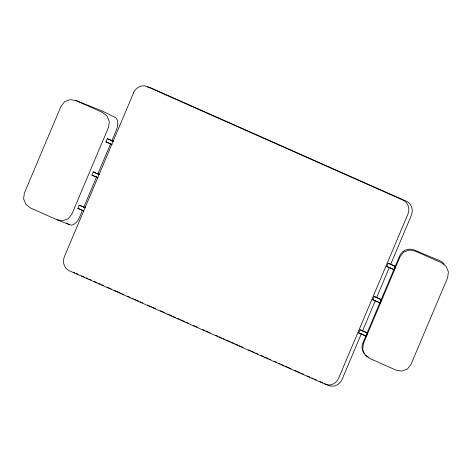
<?xml version="1.0" encoding="UTF-8"?>
<svg xmlns="http://www.w3.org/2000/svg" width="472" height="472" viewBox="0 0 472 472"><rect width="100%" height="100%" fill="white"/><g stroke="black" fill="none" stroke-linecap="round" stroke-linejoin="round"><path stroke-width="0.71" d="M83.851 211.049L77.862 208.353L79.213 205.155L85.125 207.633M97.899 177.797L91.91 175.1L93.261 171.908L99.167 174.386M111.947 144.55L105.952 141.854L107.303 138.656L113.215 141.134M82.417 210.482L79.567 217.226A11.116 6.224 -68.5 0 1 69.638 224.719L56.964 219.734L30.58 208.028L25.883 204.317L23.6 198.859L24.349 193.119L61.083 106.159L64.658 101.669L70.098 99.639L75.957 100.607L100.996 110.46L115.015 117.298A11.116 6.224 -68.5 0 1 116.301 130.266L111.746 141.051M83.839 207.114L96.654 176.776M97.792 174.079L110.607 143.748M358.72 332.966L360.071 329.769L367.546 333.043L366.195 336.241L358.72 332.966L359.87 333.356M372.768 299.72L374.113 296.522L375.842 297.1L381.588 299.791L380.237 302.989L372.768 299.72L380.237 302.989M386.81 266.468L388.161 263.27L389.884 263.854L395.636 266.544L394.285 269.742L386.81 266.468L394.285 269.742M361.357 333.728L342.135 379.234A11.116 9.989 -71.4 0 1 328.671 385.412L324.63 383.624M362.502 331.014L375.417 300.446M376.562 297.732L389.471 267.17M390.621 264.45L411.277 215.545A11.116 9.989 -71.4 0 0 406.463 201.261L150.538 87.751A11.116 9.989 -71.4 0 0 147.5 86.995M365.759 336.158L362.909 342.902A11.116 11.08 -40 0 0 364.278 353.9M366.897 333.462L379.995 302.452M380.562 301.106L399.642 255.936A11.116 11.08 -40 0 1 414.186 249.995L439.745 260.709A11.116 11.08 -40 0 1 444.276 264.226M366.195 336.241L367.352 332.819M380.048 302.764L381.4 299.567M394.362 268.875L395.447 266.32M56.964 219.734L62.823 220.701L68.263 218.672L71.838 214.182L108.572 127.222L109.321 121.481L107.038 116.023L102.341 112.312L75.957 100.607M105.952 141.854L111.864 144.332M91.91 175.1L97.816 177.584M77.862 208.353L83.155 210.559M388.161 263.27L395.636 266.544M374.113 296.522L381.588 299.791M360.071 329.769L367.546 333.043M360.443 333.551L366.007 336.011M73.425 272.202L74.771 272.798M76.116 273.394L78.14 274.291M81.503 275.784L84.199 276.981M86.217 277.878L87.568 278.474M88.913 279.07L90.937 279.967M94.3 281.459L96.996 282.657M99.014 283.554L100.365 284.15M101.71 284.746L103.728 285.643M107.097 287.135L111.138 288.929M114.507 290.422L120.566 293.112M121.912 293.708L123.935 294.605M127.304 296.097L129.995 297.295M132.018 298.186L133.364 298.788M134.709 299.384L138.75 301.177M140.095 301.773L142.792 302.971M147.506 305.059L151.547 306.853M152.893 307.449L155.589 308.647M160.303 310.735L164.345 312.529M167.707 314.022L171.749 315.815M173.1 316.411L175.79 317.603M177.814 318.5L179.159 319.101M180.505 319.697L184.546 321.491M185.891 322.087L188.588 323.279M193.302 325.373L197.343 327.167M202.73 329.556L204.754 330.447M206.099 331.049L210.14 332.843M215.527 335.232L217.545 336.123M218.896 336.725L221.586 337.917M222.937 338.512L224.955 339.409M226.3 340.011L230.342 341.799M231.693 342.401L234.383 343.592M235.729 344.188L237.752 345.085M239.097 345.687L243.139 347.475M248.526 349.864L250.549 350.761M251.895 351.363L254.591 352.554M255.936 353.15L257.954 354.047M261.323 355.54L263.346 356.437M264.692 357.038L267.382 358.23M268.733 358.826L270.751 359.723M274.12 361.216L276.816 362.413M278.834 363.31L280.179 363.906M281.53 364.502L283.548 365.399M284.893 365.995L290.958 368.685M294.322 370.178L296.345 371.075M297.69 371.671L300.387 372.868M301.732 373.464L303.75 374.361M307.119 375.854L309.815 377.051M311.833 377.948L313.184 378.544M314.529 379.14L316.547 380.037M319.916 381.529L322.612 382.727M107.303 138.656L113.292 141.352M93.261 171.908L99.25 174.599M79.213 205.155L85.202 207.851M66.452 223.167L69.638 224.719M368.809 357.416A11.116 11.08 -40 0 1 365.741 355.487M363.428 343.516L362.679 349.256L364.962 354.714L369.659 358.425L396.043 370.131L401.902 371.098L407.342 369.069L410.917 364.579L447.651 277.619L448.4 271.878L446.117 266.42L441.42 262.709L415.036 251.004L409.177 250.036L403.737 252.066L400.162 256.556L363.428 343.516M133.617 92.766L64.469 256.455A11.116 9.989 -71.4 0 0 69.29 270.739L325.208 384.249A11.116 9.989 -71.4 0 0 338.672 378.072L407.82 214.382A11.116 9.989 -71.4 0 0 402.999 200.098L147.075 86.588A11.116 9.989 -71.4 0 0 133.617 92.766"/></g></svg>
